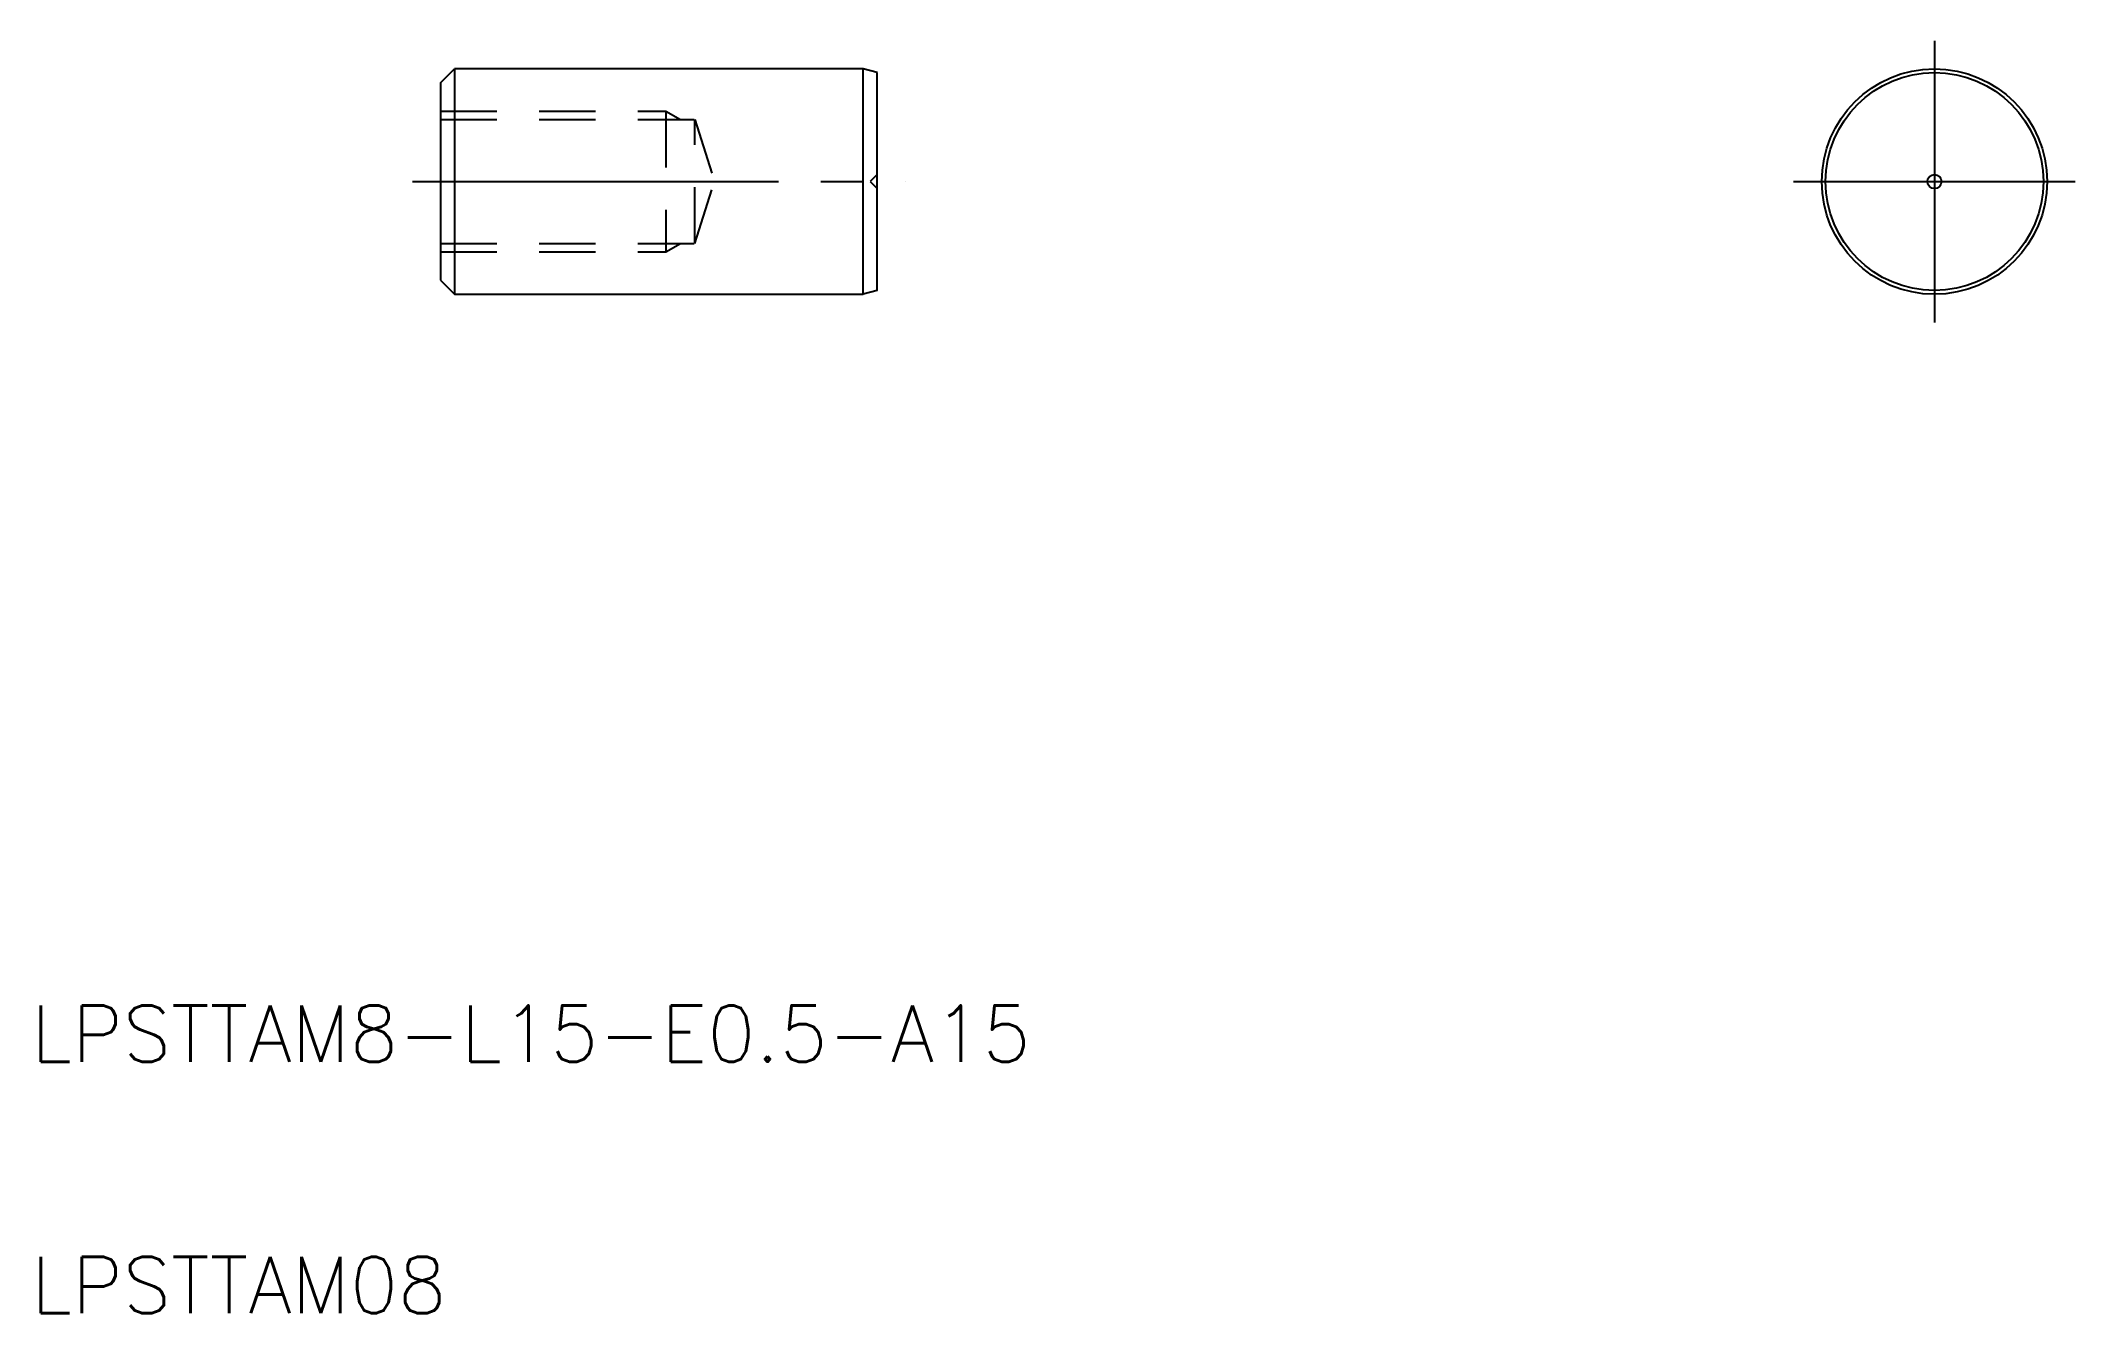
# Model space of a CAD drawing. Extents: x 40.4 to 112.6, y 115.2 to 160.4.
import ezdxf

# ---------------------------------------------------------------- set-up
doc = ezdxf.new("R2010")
doc.units = 0
doc.linetypes.add('CENTER', pattern=[17.5, 13, -1.5, 1.5, -1.5])
doc.linetypes.add('DASHED', pattern=[3.5, 2, -1.5])
doc.layers.get('0').update_dxf_attribs({"linetype": 'CONTINUOUS'})
doc.layers.add('CENTER', color=1, linetype='CENTER')
doc.styles.get("Standard").update_dxf_attribs({"font": 'txt.shx', "bigfont": '@extfont2.shx'})

msp = doc.modelspace()

# ---------------------------------------------------------------- linework, layer by layer
at = {"color": 7, "linetype": 'CONTINUOUS'}
for p, q in [((54.605, 158.908), (55.105, 159.408)), ((54.605, 158.908), (54.605, 151.908)), ((69.605, 159.408), (55.105, 159.408)), ((55.105, 159.408), (55.105, 151.408)), ((69.605, 151.408), (69.605, 159.408)), ((70.105, 159.274), (69.605, 159.408)), ((70.105, 151.542), (70.105, 159.274)), ((54.605, 151.908), (55.105, 151.408)), ((55.105, 151.408), (69.605, 151.408)), ((70.105, 151.542), (69.605, 151.408))]:
    msp.add_line(p, q, dxfattribs=at)
at = {"color": 3, "linetype": 'DASHED'}
for p, q in [((54.605, 157.908), (62.605, 157.908)), ((54.605, 157.608), (63.628, 157.608)), ((62.605, 157.908), (62.605, 152.908)), ((62.605, 157.908), (63.125, 157.608)), ((63.628, 153.208), (63.628, 157.608)), ((63.628, 157.608), (64.321, 155.408)), ((63.628, 153.208), (64.321, 155.408)), ((70.105, 155.658), (69.855, 155.408)), ((69.855, 155.408), (70.105, 155.158)), ((54.605, 153.208), (63.628, 153.208)), ((62.605, 152.908), (63.125, 153.208)), ((54.605, 152.908), (62.605, 152.908))]:
    msp.add_line(p, q, dxfattribs=at)
at = {"color": 7, "linetype": 'CONTINUOUS'}
for radius in [4, 3.866, 0.25]:
    msp.add_circle((107.633, 155.408), radius, dxfattribs=at)
at = {"layer": 'CENTER', "color": 1, "linetype": 'CENTER'}
for p, q in [((107.633, 160.408), (107.633, 150.408)), ((53.605, 155.408), (71.105, 155.408)), ((102.633, 155.408), (112.633, 155.408))]:
    msp.add_line(p, q, dxfattribs=at)

# ---------------------------------------------------------------- texts
at = {"color": 7, "linetype": 'CONTINUOUS'}
for s, p in [('LPSTTAM8-L15-E0.5-A15', (40.068, 124.164)), ('LPSTTAM08', (40.068, 115.236))]:
    msp.add_text(s, height=2, dxfattribs=at).set_placement(p)

doc.saveas('drawing.dxf')
